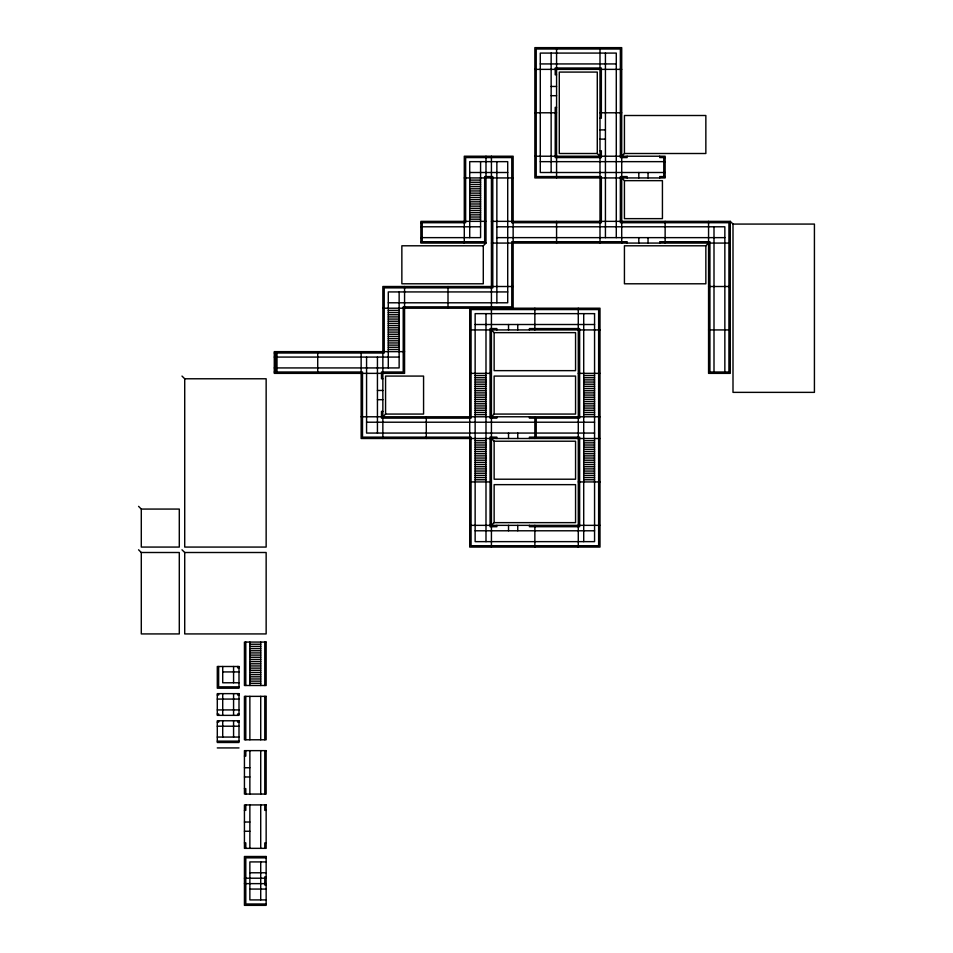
<?xml version="1.0" encoding="UTF-8"?>
<svg xmlns="http://www.w3.org/2000/svg" width="953" height="953" viewBox="0 0 953 953"><rect width="100%" height="100%" fill="white"/><g stroke="black" fill="none" stroke-linecap="round" stroke-linejoin="round"><path stroke-width="1.43" d="M483.29 245.791L483.29 283.791L401.856 283.791L401.856 245.791L483.29 245.791L485.994 243.075L485.994 156.221M621.713 156.221L624.429 153.504L705.851 153.504L705.851 115.504L624.429 115.504L624.429 153.504M382.856 416.783L385.572 414.067L423.573 414.067L423.573 376.078L385.572 376.078L385.572 414.067M491.426 416.783L494.142 414.067L575.564 414.067L575.564 376.078L494.142 376.078L494.142 414.067M705.851 245.791L705.851 283.791L624.429 283.791L624.429 245.791L705.851 245.791L708.567 243.075M491.426 525.353L494.142 522.637L575.564 522.637L575.564 484.648L494.142 484.648L494.142 522.637M540.28 63.934L616.281 63.934M534.859 69.366L621.713 69.366M556.576 74.787L555.218 74.787L555.218 68.008L601.355 68.008L601.355 118.22L599.997 118.22M551.144 86.461L556.576 86.461M551.144 95.693L556.576 95.693M556.576 107.367L555.218 107.367L555.218 157.579L601.355 157.579L601.355 150.788L599.997 150.788M534.859 112.788L556.576 112.788M599.997 112.788L621.713 112.788M599.997 129.894L605.429 129.894M599.997 139.114L605.429 139.114M597.281 153.504L559.28 153.504L559.28 72.083L597.281 72.083L597.281 153.504L599.997 156.221M534.859 156.221L665.134 156.221L665.134 177.937L534.859 177.937L534.859 47.65L621.713 47.65L621.713 243.075M665.134 157.579L659.714 157.579L659.714 156.221M540.28 161.653L665.134 161.653M469.71 172.505L507.711 172.505M665.134 172.505L540.28 172.505L540.28 53.082L616.281 53.082L616.281 237.642M665.134 176.579L659.714 176.579L659.714 177.937M464.29 177.937L513.143 177.937M469.71 180.105L480.574 180.105M624.429 180.653L662.43 180.653L662.43 218.642L624.429 218.642L624.429 180.653L621.713 177.937M469.71 182.273L480.574 182.273M469.71 184.453L480.574 184.453M469.71 186.621L480.574 186.621M469.71 188.789L480.574 188.789M469.71 190.957L480.574 190.957M469.71 193.137L480.574 193.137M469.71 195.305L480.574 195.305M469.71 197.474L480.574 197.474M469.71 199.642L480.574 199.642M469.71 201.822L480.574 201.822M469.71 203.99L480.574 203.99M469.71 206.158L480.574 206.158M469.71 208.338L480.574 208.338M469.71 210.506L480.574 210.506M469.71 212.674L480.574 212.674M469.71 214.842L480.574 214.842M469.71 217.022L480.574 217.022M469.71 219.19L480.574 219.19M485.994 221.358L420.857 221.358L420.857 243.075L485.994 243.075M491.426 221.358L730.284 221.358L733 224.074L733 392.362L814.422 392.362L814.422 224.074L733 224.074M420.857 222.716L465.648 222.716L465.648 157.579L511.785 157.579L511.785 222.716L601.355 222.716L601.355 176.579L536.217 176.579L536.217 49.008L620.355 49.008L620.355 157.579L627.145 157.579L627.145 156.221M420.857 226.79L480.574 226.79M496.858 226.79L724.852 226.79L724.852 373.362M420.857 237.642L480.574 237.642L480.574 161.653M496.858 237.642L724.852 237.642M420.857 241.717L484.648 241.717L484.648 176.579L492.784 176.579L492.784 287.866L384.214 287.866L384.214 353.003L274.285 353.003M491.426 243.075L730.284 243.075M513.143 286.508L382.856 286.508L382.856 438.499M708.567 286.508L730.284 286.508M507.711 291.928L388.288 291.928L388.288 367.929M388.288 302.792L507.711 302.792L507.711 161.653L469.71 161.653L469.71 237.642M382.856 308.212L599.997 308.212L599.997 547.07L469.71 547.07L469.71 308.212M388.288 310.392L399.14 310.392M388.288 312.56L399.14 312.56M388.288 314.728L399.14 314.728M388.288 316.908L399.14 316.908M388.288 319.076L399.14 319.076M388.288 321.244L399.14 321.244M388.288 323.412L399.14 323.412M475.142 324.508L594.565 324.508M388.288 325.592L399.14 325.592M388.288 327.761L399.14 327.761M388.288 329.929L399.14 329.929M469.71 329.929L599.997 329.929M708.567 329.929L730.284 329.929M388.288 332.097L399.14 332.097M494.142 332.645L575.564 332.645L575.564 370.646L494.142 370.646L494.142 332.645L491.426 329.929M388.288 334.277L399.14 334.277M388.288 336.445L399.14 336.445M388.288 338.613L399.14 338.613M388.288 340.793L399.14 340.793M388.288 342.961L399.14 342.961M388.288 345.129L399.14 345.129M388.288 347.297L399.14 347.297M388.288 349.477L399.14 349.477M404.572 351.645L274.285 351.645L274.285 373.362L404.572 373.362L404.572 286.508M274.285 357.077L399.14 357.077M274.285 367.929L399.14 367.929L399.14 291.928M274.285 372.004L362.497 372.004L362.497 437.141L471.068 437.141L471.068 545.712L598.639 545.712L598.639 309.57L471.068 309.57L471.068 418.141L381.498 418.141L381.498 411.362L382.856 411.362M709.925 372.004L728.926 372.004M469.71 373.362L491.426 373.362M578.28 373.362L599.997 373.362M475.142 375.53L485.994 375.53M583.712 375.53L594.565 375.53M475.142 377.698L485.994 377.698M583.712 377.698L594.565 377.698M184.715 378.782L266.149 378.782L266.149 547.07L184.715 547.07L184.715 378.782L181.999 376.078M382.856 378.782L381.498 378.782L381.498 372.004L403.214 372.004L403.214 306.854L511.785 306.854L511.785 241.717L627.145 241.717L627.145 243.075M475.142 379.878L485.994 379.878M583.712 379.878L594.565 379.878M475.142 382.046L485.994 382.046M583.712 382.046L594.565 382.046M475.142 384.214L485.994 384.214M583.712 384.214L594.565 384.214M475.142 386.382L485.994 386.382M583.712 386.382L594.565 386.382M475.142 388.562L485.994 388.562M583.712 388.562L594.565 388.562M377.436 390.456L382.856 390.456M475.142 390.73L485.994 390.73M583.712 390.73L594.565 390.73M475.142 392.898L485.994 392.898M583.712 392.898L594.565 392.898M475.142 395.078L485.994 395.078M583.712 395.078L594.565 395.078M475.142 397.246L485.994 397.246M583.712 397.246L594.565 397.246M475.142 399.414L485.994 399.414M583.712 399.414L594.565 399.414M377.436 399.688L382.856 399.688M475.142 401.582L485.994 401.582M583.712 401.582L594.565 401.582M475.142 403.762L485.994 403.762M583.712 403.762L594.565 403.762M475.142 405.93L485.994 405.93M583.712 405.93L594.565 405.93M475.142 408.098L485.994 408.098M583.712 408.098L594.565 408.098M475.142 410.278L485.994 410.278M583.712 410.278L594.565 410.278M475.142 412.446L485.994 412.446M583.712 412.446L594.565 412.446M475.142 414.615L485.994 414.615M583.712 414.615L594.565 414.615M361.139 416.783L599.997 416.783M366.571 422.215L594.565 422.215M594.565 433.067L366.571 433.067L366.571 357.077M599.997 438.499L361.139 438.499L361.139 351.645M475.142 440.667L485.994 440.667M583.712 440.667L594.565 440.667M494.142 441.215L575.564 441.215L575.564 479.216L494.142 479.216L494.142 441.215L491.426 438.499M475.142 442.847L485.994 442.847M583.712 442.847L594.565 442.847M475.142 445.015L485.994 445.015M583.712 445.015L594.565 445.015M475.142 447.183L485.994 447.183M583.712 447.183L594.565 447.183M475.142 449.363L485.994 449.363M583.712 449.363L594.565 449.363M475.142 451.531L485.994 451.531M583.712 451.531L594.565 451.531M475.142 453.699L485.994 453.699M583.712 453.699L594.565 453.699M475.142 455.868L485.994 455.868M583.712 455.868L594.565 455.868M475.142 458.048L485.994 458.048M583.712 458.048L594.565 458.048M475.142 460.216L485.994 460.216M583.712 460.216L594.565 460.216M475.142 462.384L485.994 462.384M583.712 462.384L594.565 462.384M475.142 464.552L485.994 464.552M583.712 464.552L594.565 464.552M475.142 466.732L485.994 466.732M583.712 466.732L594.565 466.732M475.142 468.9L485.994 468.9M583.712 468.9L594.565 468.9M475.142 471.068L485.994 471.068M583.712 471.068L594.565 471.068M475.142 473.248L485.994 473.248M583.712 473.248L594.565 473.248M475.142 475.416L485.994 475.416M583.712 475.416L594.565 475.416M475.142 477.584L485.994 477.584M583.712 477.584L594.565 477.584M475.142 479.752L485.994 479.752M583.712 479.752L594.565 479.752M469.71 481.932L491.426 481.932M578.28 481.932L599.997 481.932M141.294 509.069L179.295 509.069L179.295 547.07L141.294 547.07L141.294 509.069L138.578 506.353M469.71 525.353L599.997 525.353M475.142 530.785L594.565 530.785M141.294 552.502L179.295 552.502L179.295 633.924L141.294 633.924L141.294 552.502L138.578 549.786M184.715 552.502L266.149 552.502L266.149 633.924L184.715 633.924L184.715 552.502L181.999 549.786M249.865 644.24L260.717 644.24M249.865 646.408L260.717 646.408M249.865 648.588L260.717 648.588M249.865 650.756L260.717 650.756M249.865 652.924L260.717 652.924M249.865 655.092L260.717 655.092M249.865 657.272L260.717 657.272M249.865 659.44L260.717 659.44M249.865 661.608L260.717 661.608M249.865 663.788L260.717 663.788M249.865 665.956L260.717 665.956M239 667.85L237.642 667.85L237.642 666.492M249.865 668.124L260.717 668.124M249.865 670.293L260.717 670.293M222.716 671.925L239 671.925M249.865 672.473L260.717 672.473M249.865 674.641L260.717 674.641M249.865 676.809L260.717 676.809M249.865 678.977L260.717 678.977M249.865 681.157L260.717 681.157M239 682.777L222.716 682.777L222.716 666.492M249.865 683.325L260.717 683.325M239 686.851L218.642 686.851L218.642 666.492M217.296 694.999L218.642 694.999L218.642 693.641M239 694.999L237.642 694.999L237.642 693.641M217.296 699.073L239 699.073M217.296 709.925L239 709.925M217.296 714L218.642 714L218.642 715.358M239 714L237.642 714L237.642 715.358M217.296 722.136L218.642 722.136L218.642 720.778M239 722.136L237.642 722.136L237.642 720.778M217.296 726.21L239 726.21M217.296 737.062L239 737.062M217.296 741.136L239 741.136M217.296 747.926L239 747.926M244.433 756.063L245.791 756.063L245.791 750.642M244.433 767.737L249.865 767.737M244.433 776.969L249.865 776.969M244.433 788.643L245.791 788.643L245.791 794.063M244.433 810.348L245.791 810.348L245.791 804.928M266.149 810.348L264.791 810.348L264.791 804.928M244.433 822.022L249.865 822.022M244.433 831.254L249.865 831.254M244.433 842.917L245.791 842.917L245.791 848.349M266.149 842.917L264.791 842.917L264.791 848.349M266.149 857.855L245.791 857.855L245.791 903.992L266.149 903.992M266.149 861.917L249.865 861.917L249.865 899.918L266.149 899.918M249.865 872.781L266.149 872.781M266.149 876.855L264.791 876.855L264.791 884.992L266.149 884.992M244.433 878.213L266.149 878.213M244.433 883.634L266.149 883.634M249.865 889.066L266.149 889.066M730.284 221.358L730.284 373.362L708.567 373.362L708.567 221.358M728.926 373.362L728.926 222.716L620.355 222.716L620.355 176.579L627.145 176.579L627.145 177.937M714 226.79L714 373.362M709.925 373.362L709.925 241.717L659.714 241.717L659.714 243.075M665.134 221.358L665.134 243.075M663.788 157.579L663.788 176.579M648.04 172.505L648.04 177.937M648.04 237.642L648.04 243.075M638.808 172.505L638.808 177.937M638.808 237.642L638.808 243.075M605.429 53.082L605.429 237.642M599.997 47.65L599.997 243.075M583.712 313.644L583.712 541.638M578.28 308.212L578.28 547.07M556.576 47.65L556.576 177.937M556.576 221.358L556.576 243.075M551.144 53.082L551.144 172.505M536.217 418.141L536.217 437.141M534.859 308.212L534.859 329.929M534.859 416.783L534.859 438.499M534.859 525.353L534.859 547.07M529.427 329.929L529.427 328.571L579.638 328.571L579.638 418.141L529.427 418.141L529.427 416.783M529.427 438.499L529.427 437.141L579.638 437.141L579.638 526.711L529.427 526.711L529.427 525.353M517.753 324.508L517.753 329.929M517.753 433.067L517.753 438.499M517.753 525.353L517.753 530.785M513.143 308.212L513.143 156.221L464.29 156.221L464.29 243.075M508.533 324.508L508.533 329.929M508.533 433.067L508.533 438.499M508.533 525.353L508.533 530.785M496.858 161.653L496.858 302.792M496.858 329.929L496.858 328.571L490.068 328.571L490.068 418.141L496.858 418.141L496.858 416.783M496.858 438.499L496.858 437.141L490.068 437.141L490.068 526.711L496.858 526.711L496.858 525.353M491.426 156.221L491.426 547.07M485.994 313.644L485.994 541.638M448.005 286.508L448.005 308.212M426.289 416.783L426.289 438.499M422.215 222.716L422.215 241.717M377.436 357.077L377.436 433.067M317.718 351.645L317.718 373.362M277.001 351.645L277.001 373.362M275.643 353.003L275.643 372.004M264.791 642.072L264.791 685.493M264.791 696.357L264.791 739.778M264.791 750.642L264.791 794.063M260.717 642.072L260.717 685.493M260.717 696.357L260.717 739.778M260.717 750.642L260.717 794.063M260.717 804.928L260.717 848.349M260.717 861.917L260.717 899.918M249.865 642.072L249.865 685.493M249.865 696.357L249.865 739.778M249.865 750.642L249.865 794.063M249.865 804.928L249.865 848.349M245.791 642.072L245.791 685.493M245.791 696.357L245.791 739.778M233.58 666.492L233.58 682.777M233.58 693.641L233.58 715.358M233.58 720.778L233.58 737.062M222.716 693.641L222.716 715.358M222.716 720.778L222.716 737.062M594.565 313.644L475.142 313.644L475.142 541.638L594.565 541.638L594.565 313.644M266.149 642.072L244.433 642.072L244.433 685.493L266.149 685.493L266.149 642.072M239 666.492L217.296 666.492L217.296 688.209L239 688.209L239 666.492M239 693.641L217.296 693.641L217.296 715.358L239 715.358L239 693.641M266.149 696.357L244.433 696.357L244.433 739.778L266.149 739.778L266.149 696.357M239 720.778L217.296 720.778L217.296 742.494L239 742.494L239 720.778M266.149 750.642L244.433 750.642L244.433 794.063L266.149 794.063L266.149 750.642M266.149 804.928L244.433 804.928L244.433 848.349L266.149 848.349L266.149 804.928M266.149 856.497L244.433 856.497L244.433 905.35L266.149 905.35L266.149 856.497"/></g></svg>
